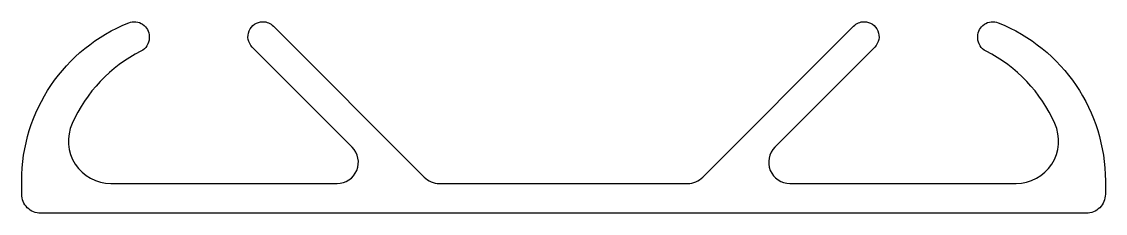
# Model space of a CAD drawing. Extents: x 1105.2 to 1156.2, y 283.1 to 292.1.
import ezdxf

# ---------------------------------------------------------------- set-up
doc = ezdxf.new("R2010")
doc.units = 0
doc.layers.get('0').update_dxf_attribs({"linetype": 'CONTINUOUS'})

msp = doc.modelspace()

# ---------------------------------------------------------------- linework, layer by layer
msp.add_lwpolyline([(1106.11, 283.085, -0.414214), (1105.21, 283.985), (1105.21, 284.603, -0.307128), (1110.251, 292.035, -0.530072), (1111.21, 291.385), (1111.21, 291.322, -0.283264), (1110.825, 290.697, 0.172668), (1107.583, 287.301, 0.543385), (1109.409, 284.485), (1120.055, 284.485, 0.668179), (1120.763, 286.192), (1116.065, 290.89, -0.668179), (1116.56, 292.085, -0.198912), (1117.055, 291.88), (1124.157, 284.778, 0.198912), (1124.864, 284.485), (1130.71, 284.485), (1136.555, 284.485, 0.198912), (1137.263, 284.778), (1144.365, 291.88, -0.198912), (1144.86, 292.085, -0.668179), (1145.355, 290.89), (1140.657, 286.192, 0.668179), (1141.364, 284.485), (1152.01, 284.485, 0.543385), (1153.836, 287.301, 0.172668), (1150.595, 290.697, -0.283264), (1150.21, 291.322), (1150.21, 291.385, -0.530072), (1151.169, 292.035, -0.307128), (1156.21, 284.603), (1156.21, 283.985, -0.414214), (1155.31, 283.085), (1130.71, 283.085)], format="xyb", close=True)

doc.saveas('drawing.dxf')
